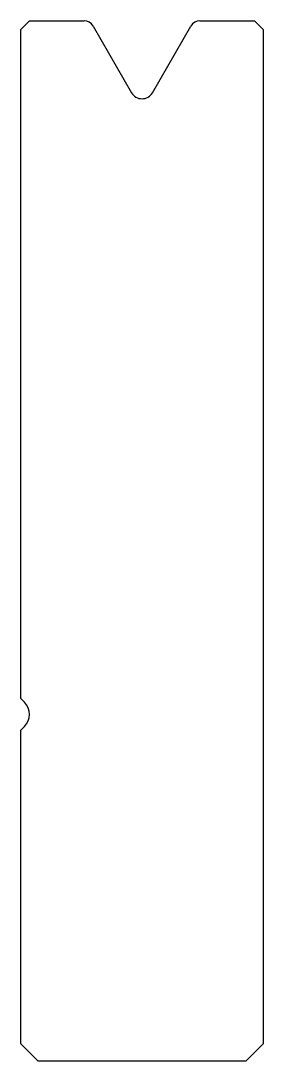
# Model space of a CAD drawing. Header units: metres. Extents: x 81.5 to 95.5, y 103.8 to 163.8.
import ezdxf

# ---------------------------------------------------------------- set-up
doc = ezdxf.new("R2010")
doc.units = ezdxf.units.M

msp = doc.modelspace()

# ---------------------------------------------------------------- linework, layer by layer
for p, q in [((82.038571, 163.784385), (81.538571, 163.284385)), ((81.538571, 124.698598), (81.538571, 163.284385)), ((82.038571, 163.784385), (85.192161, 163.784385)), ((85.711776, 163.484385), (87.932353, 159.638232)), ((89.144789, 159.638232), (91.365366, 163.484385)), ((91.884981, 163.784385), (95.038571, 163.784385)), ((95.538571, 163.284385), (95.038571, 163.784385)), ((95.538571, 163.284385), (95.538571, 104.784385)), ((81.538571, 124.698598), (81.745678, 124.491491)), ((81.745678, 123.077278), (81.538571, 122.870171)), ((81.538571, 104.784385), (81.538571, 122.870171)), ((81.538571, 104.784385), (82.538571, 103.784385)), ((94.538571, 103.784385), (95.538571, 104.784385)), ((94.538571, 103.784385), (82.538571, 103.784385))]:
    msp.add_line(p, q)
for centre, radius, start, end in [((85.192161, 163.184385), 0.6, 30, 90), ((91.884981, 163.184385), 0.6, 90, 150), ((88.538571, 159.988232), 0.7, 210, 330), ((81.038571, 123.784385), 1, 315, 45)]:
    msp.add_arc(centre, radius, start, end)

doc.saveas('drawing.dxf')
